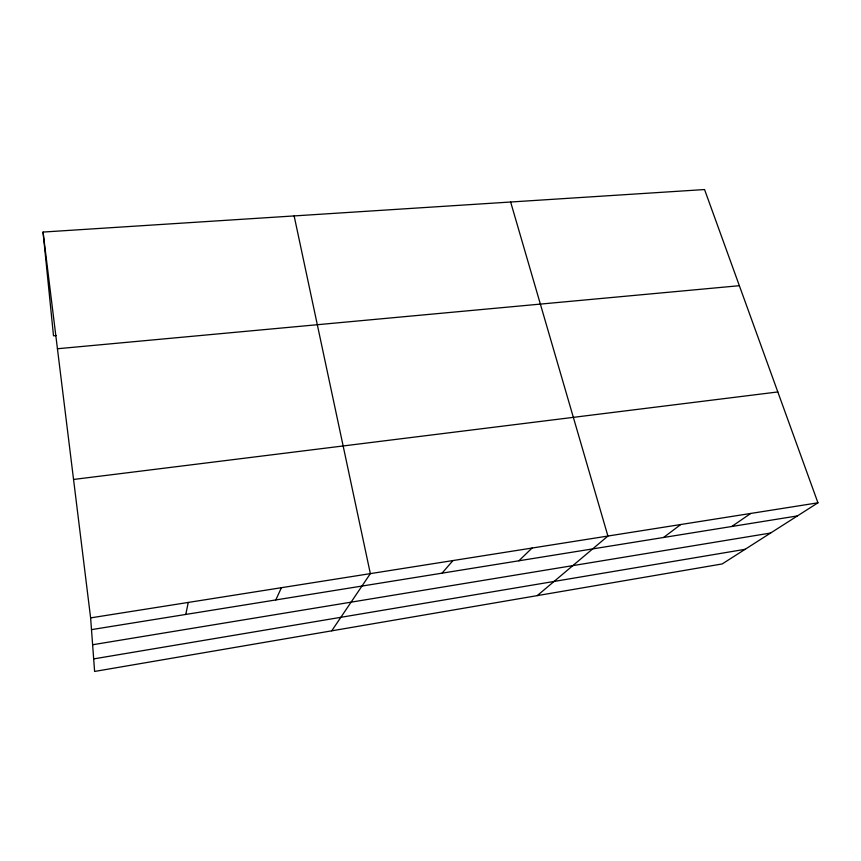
<?xml version="1.0" encoding="UTF-8"?>
<svg xmlns="http://www.w3.org/2000/svg" width="861" height="861" viewBox="0 0 861 861"><rect width="100%" height="100%" fill="white"/><g stroke="black" fill="none" stroke-linecap="round" stroke-linejoin="round"><path stroke-width="1.29" d="M185.761 614.442L188.268 602.442M275.821 599.934L281.407 587.697M331.733 630.822L370.348 573.63L294.139 215.928M442.048 573.168L452.929 560.565M518.892 560.791L532.055 548.048M537.253 595.618L607.92 536.048L510.638 202.012M663.583 537.479L680.75 524.521M731.775 526.491L750.706 513.457M817.95 502.813L722.185 563.944L94.613 671.451L90.62 617.886L43.05 232.061L704.556 189.549L817.95 502.813L90.62 617.886M93.677 658.902L745.109 549.307M92.622 644.749L770.606 533.034M91.503 629.628L797.415 515.922M73.551 479.459L777.817 391.949M57.439 348.748L739.362 285.701M56.159 335.553L53.5 335.79L43.05 232.061"/></g></svg>
